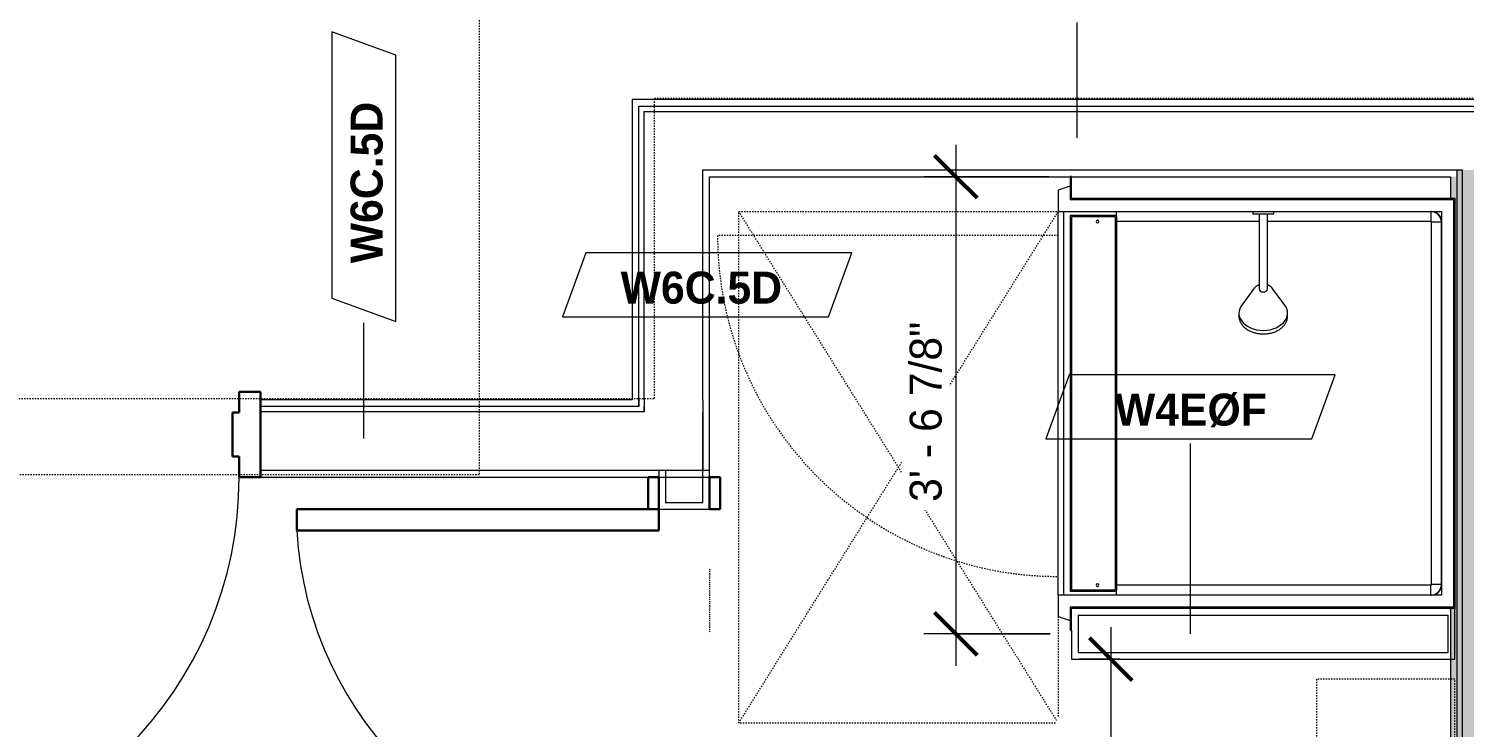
# Model space of a CAD drawing. Header units: inches. Extents: x -4010 to -1814, y 9846 to 12241.
# Drawn here: x -3476.7 to -3341.9, y 10321.7 to 10387.3 of the extents above; entities that cross this region are included whole.
import ezdxf

# ---------------------------------------------------------------- set-up
doc = ezdxf.new("R2010")
doc.units = ezdxf.units.IN
doc.header["$MEASUREMENT"] = 0
for name, pattern in [('Dash', [0.25, 0.125, -0.125]), ('Dash 3_32_', [0.1875, 0.09375, -0.09375]), ('Dash_2_', [0.25, 0.125, -0.125])]:
    doc.linetypes.add(name, pattern=pattern)
for name, color, linetype, lineweight in [('0-1', 7, 'Continuous', 5), ('0-2', 7, 'Continuous', 9), ('A-ANNO-DIMS', 211, 'Continuous', 9), ('A-ANNO-DIMS-32', 211, 'Continuous', 9), ('A-DETL-1', 90, 'Dash 3_32_', 18), ('A-DOOR-1', 7, 'Continuous', 9), ('A-DOOR-2', 10, 'Continuous', 30), ('A-DOOR-3', 31, 'Continuous', 9), ('A-DOOR-4', 31, 'Continuous', 30), ('A-DOOR-FRAM-2', 10, 'Continuous', 30), ('A-DOOR-FRAM-3', 31, 'Continuous', 30), ('A-GENM', 5, 'Continuous', 9), ('A-GENM-HDLN', 13, 'Dash', 9), ('A-WALL', 113, 'Continuous', 18), ('A-WALL-2', 250, 'Continuous', 18), ('A-WALL-3', 113, 'Continuous', 9), ('A-WALL-IDEN', 211, 'Continuous', 9), ('G-ANNO-SYMB-4', 111, 'Dash_2_', 9), ('I-WALL-1', 21, 'Continuous', 18), ('I-WALL-2', 241, 'Continuous', 5), ('I-WALL-3', 7, 'Continuous', 9), ('I-WALL-4', 2, 'Continuous', 9), ('P-SANR-FIXT', 6, 'Continuous', 9), ('P-SANR-FIXT-HDLN', 131, 'Dash', 9), ('Q-CASE', 31, 'Continuous', 9), ('Q-CASE-3', 31, 'Dash', 9)]:
    doc.layers.add(name, color=color, linetype=linetype, lineweight=lineweight)
doc.styles.add('Century Gothic', font='ufonts.com_century-gothic.ttf', dxfattribs={"height": 3})
doc.styles.add('Century Gothic_B_1', font='GOTHICB.TTF', dxfattribs={"height": 3})
doc.dimstyles.new('OD_1__HACK_2', dxfattribs={"dimscale": 12, "dimtxt": 3.132505, "dimasz": 0.333333, "dimexe": 0.25, "dimexo": 0.166667, "dimgap": 0.041667, "dimtad": 1, "dimdec": 4, "dimrnd": 0.0625, "dimzin": 3, "dimdsep": 46, "dimlunit": 4, "dimtxsty": 'Century Gothic', "dimblk1": 'OBLIQUE', "dimblk2": 'OBLIQUE', "dimsah": 1, "dimcen": 0.09, "dimdle": 0.25, "dimazin": 0, "dimtfac": 1, "dimtdec": 4, "dimtix": 1, "dimtmove": 0, "dimatfit": 3, "dimfxl": 1, "dimtvp": 1, "dimtfill": 1, "dimfrac": 2, "dimtolj": 1, "dimtzin": 0, "dimarcsym": 2})
doc.dimstyles.new('OD_1__HACK_2_1', dxfattribs={"dimscale": 12, "dimtxt": 3.132505, "dimasz": 0.333333, "dimexe": 0.25, "dimexo": 0.166667, "dimgap": 0.041667, "dimtad": 1, "dimdec": 4, "dimrnd": 0.0625, "dimzin": 3, "dimdsep": 46, "dimlunit": 4, "dimtxsty": 'Century Gothic', "dimblk1": 'OBLIQUE', "dimblk2": 'OBLIQUE', "dimsah": 1, "dimcen": 0.09, "dimdle": 0.25, "dimazin": 0, "dimtfac": 1, "dimtdec": 4, "dimtix": 1, "dimtmove": 0, "dimatfit": 3, "dimfxl": 1, "dimtvp": 1, "dimtfill": 1, "dimfrac": 2, "dimtolj": 1, "dimtzin": 0, "dimarcsym": 2})

# ---------------------------------------------------------------- blocks, each defined once
blk = doc.blocks.new('HOLLOW METAL - UNIT DOOR-2191978-UNIT PLANS - 1ST FLOOR')
at = {"layer": 'A-DOOR-1'}
blk.add_arc((18, 3.875), 36, 90, 180, dxfattribs=at)
at = {"layer": 'A-DOOR-2'}
for p, q in [((18, 39.875), (16.25, 39.875)), ((16.25, 39.875), (16.25, 3.875)), ((18, 3.875), (18, 39.875)), ((16.25, 3.875), (18, 3.875))]:
    blk.add_line(p, q, dxfattribs=at)
at = {"layer": 'A-DOOR-FRAM-2'}
for p, q in [((-18, 3.875), (-20, 3.875)), ((-20, 3.875), (-20, -4.125)), ((-18, 1.9375), (-18, 3.875)), ((18, 3.875), (18, 1.9375)), ((20, 3.875), (18, 3.875)), ((20, -4.125), (20, 3.875)), ((-17.375, 1.9375), (-18, 1.9375)), ((-17.375, -2.1875), (-17.375, 1.9375)), ((18, 1.9375), (17.375, 1.9375)), ((17.375, 1.9375), (17.375, -2.1875)), ((-18, -4.125), (-18, -2.1875)), ((-18, -2.1875), (-17.375, -2.1875)), ((17.375, -2.1875), (18, -2.1875)), ((18, -2.1875), (18, -4.125)), ((-20, -4.125), (-18, -4.125)), ((18, -4.125), (20, -4.125))]:
    blk.add_line(p, q, dxfattribs=at)
blk = doc.blocks.new('CTR - 1st Phase - Common Walls_rvt-1-UNIT PLANS - 1ST FLOOR')
at = {"layer": 'I-WALL-1'}
blk.add_hatch(color=256, dxfattribs=at).paths.add_polyline_path([(-3343.16, 10017.09), (-3342.54, 10017.09), (-3342.54, 10373.41), (-3343.16, 10373.41), (-3343.16, 10371.39), (-3342.76, 10371.39), (-3342.76, 10332.89), (-3343.16, 10332.89), (-3343.16, 10294.6), (-3342.76, 10294.6), (-3342.76, 10246.6), (-3343.16, 10246.6), (-3343.16, 10145.58)], flags=0)
at = {"layer": 'I-WALL-2'}
for points in [[(-3342.04, 10017.09), (-3342.04, 10374.04), (-3342.54, 10374.04), (-3342.54, 10017.09)], [(-3336.54, 10017.09), (-3336.54, 10374.04), (-3342.04, 10374.04), (-3342.04, 10017.09)]]:
    blk.add_hatch(color=256, dxfattribs=at).paths.add_polyline_path(points, flags=0)
at = {"layer": 'A-WALL-2'}
for p, q in [((-3419.38, 10352.46), (-3419.38, 10380.04)), ((-3419.38, 10380.04), (-3418.88, 10380.04)), ((-3418.88, 10380.04), (-3412.76, 10380.04)), ((-3412.76, 10380.04), (-3207.1, 10380.04)), ((-3418.88, 10352.46), (-3418.88, 10379.54)), ((-3418.88, 10379.54), (-3413.38, 10379.54)), ((-3413.38, 10379.54), (-3412.76, 10379.54)), ((-3412.76, 10379.54), (-3207.1, 10379.54)), ((-3413.38, 10352.46), (-3413.38, 10374.04)), ((-3413.38, 10374.04), (-3412.76, 10374.04)), ((-3412.76, 10374.04), (-3342.54, 10374.04)), ((-3342.54, 10374.04), (-3342.04, 10374.04)), ((-3342.54, 10373.41), (-3342.54, 10374.04)), ((-3342.54, 10374.04), (-3342.04, 10374.04)), ((-3342.54, 10017.09), (-3342.54, 10373.41)), ((-3342.04, 10373.41), (-3342.04, 10374.04)), ((-3342.04, 10017.09), (-3342.04, 10373.41)), ((-3419.38, 10351.84), (-3454.92, 10351.84)), ((-3419.38, 10352.46), (-3419.38, 10351.84)), ((-3419.38, 10351.84), (-3419.38, 10352.46)), ((-3418.88, 10352.46), (-3418.88, 10351.84)), ((-3418.88, 10351.84), (-3418.88, 10351.34)), ((-3418.88, 10351.34), (-3418.88, 10351.84)), ((-3413.38, 10352.46), (-3413.38, 10351.84)), ((-3413.38, 10351.84), (-3413.38, 10351.34)), ((-3418.88, 10351.34), (-3454.92, 10351.34)), ((-3413.38, 10351.34), (-3413.38, 10345.84)), ((-3413.38, 10345.84), (-3413.38, 10351.34)), ((-3413.38, 10345.84), (-3454.92, 10345.84))]:
    blk.add_line(p, q, dxfattribs=at)
at = {"layer": 'I-WALL-3'}
for p, q in [((-3420.01, 10380.66), (-3420.01, 10352.46)), ((-3419.38, 10380.66), (-3420.01, 10380.66)), ((-3412.76, 10380.66), (-3419.38, 10380.66)), ((-3207.1, 10380.66), (-3412.76, 10380.66)), ((-3412.76, 10352.46), (-3412.76, 10373.41)), ((-3412.76, 10373.41), (-3378.88, 10373.41)), ((-3378.76, 10373.41), (-3343.16, 10373.41)), ((-3343.16, 10373.41), (-3343.16, 10371.39)), ((-3420.01, 10352.46), (-3454.92, 10352.46)), ((-3412.76, 10345.84), (-3412.76, 10352.46)), ((-3454.92, 10345.21), (-3412.76, 10345.21)), ((-3412.76, 10345.21), (-3412.76, 10345.84)), ((-3343.16, 10332.89), (-3343.16, 10294.6))]:
    blk.add_line(p, q, dxfattribs=at)
at = {"layer": '0-2', "rotation": 180}
blk.add_blockref('HOLLOW METAL - UNIT DOOR-2191978-UNIT PLANS - 1ST FLOOR', (-3474.92, 10349.09), dxfattribs=at)
blk = doc.blocks.new('ADA Clearances - 30_x48_-1721104-UNIT PLANS - 1ST FLOOR')
at = {"layer": 'A-GENM-HDLN'}
for p, q in [((15, 24), (-15, -24)), ((-15, 24), (15, -24)), ((-15, 14), (-15, 24)), ((-15, 24), (15, 24)), ((15, 24), (15, -24)), ((15, -24), (-15, -24))]:
    blk.add_line(p, q, dxfattribs=at)
blk = doc.blocks.new('300 Series Wall Hung Cabinet_326 - 30_-2909952-UNIT PLANS - 1ST FLOOR')
at = {"layer": 'Q-CASE'}
for p, q in [((-2.5, -13.19), (-2.01, -13.19)), ((-2.5, -13.19), (-2.5, -14.69)), ((-2.01, -14.69), (-2.01, -13.19)), ((2, -13.19), (2.49, -13.19)), ((2, -13.19), (2, -14.69)), ((2.49, -14.69), (2.49, -13.19)), ((-2.5, -14.69), (-2.01, -14.69)), ((2, -14.69), (2.49, -14.69))]:
    blk.add_line(p, q, dxfattribs=at)
at = {"layer": 'Q-CASE-3'}
for p, q in [((15, -0.19), (-15, -0.19)), ((-15, -0.19), (-15, -13.19)), ((15, -13.19), (15, -0.19)), ((-15, -13.19), (15, -13.19))]:
    blk.add_line(p, q, dxfattribs=at)
blk = doc.blocks.new('SWING - SINGLE - FLUSH - 2-10 x 6-8 - PRIVACY-3199407-UNIT PLANS - 1ST FLOOR')
at = {"layer": 'A-DOOR-3'}
blk.add_arc((17, 2.37), 34.07, 93.3657, 180, dxfattribs=at)
at = {"layer": 'A-DOOR-4'}
for p, q in [((15, 2.37), (15, 36.38)), ((17, 36.38), (15, 36.38)), ((17, 2.37), (17, 36.38)), ((17, 2.37), (15, 2.37))]:
    blk.add_line(p, q, dxfattribs=at)
at = {"layer": 'A-DOOR-FRAM-3'}
for p, q in [((-17, 3.37), (-20, 3.37)), ((-20, 3.37), (-20, 2.37)), ((-17, 2.37), (-17, 3.37)), ((20, 3.37), (17, 3.37)), ((17, 3.37), (17, 2.37)), ((20, 2.37), (20, 3.37)), ((-20, 2.37), (-17, 2.37)), ((17, 2.37), (20, 2.37)), ((-17, -2.38), (-20, -2.38)), ((-20, -2.38), (-20, -3.38)), ((-17, -3.38), (-17, -2.38)), ((20, -2.38), (17, -2.38)), ((17, -2.38), (17, -3.38)), ((20, -3.38), (20, -2.38)), ((-20, -3.38), (-17, -3.38)), ((17, -3.38), (20, -3.38))]:
    blk.add_line(p, q, dxfattribs=at)
blk = doc.blocks.new('4LBS24238A75FTB_V2 - 4LBS24238A75FTB_V2-3755113-UNIT PLANS - 1ST FLOOR')
at = {"layer": 'P-SANR-FIXT'}
for p, q in [((-0.75, 37.75), (-1.13, 36.62)), ((1.25, 37.75), (-0.75, 37.75)), ((1.25, 37.75), (37.25, 37.75)), ((1.25, 37.25), (1.25, 37.75)), ((1.25, 1.75), (1.25, 37.75)), ((37.25, 37.75), (37.25, 37.25)), ((39.25, 37.75), (37.25, 37.75)), ((37.25, 37.75), (37.25, 19.48)), ((39.63, 36.62), (39.25, 37.75)), ((0.12, 36.62), (-2.02, 36.62)), ((-2.02, 36.62), (-2.02, 36.5)), ((-2.02, 36.5), (0, 36.5)), ((0, 0.5), (0, 36.5)), ((0.12, 0.63), (0.12, 36.62)), ((37.25, 37.25), (1.25, 37.25)), ((1.62, 36.62), (1.62, 32.27)), ((36.88, 36.62), (1.62, 36.62)), ((36.75, 36.5), (1.75, 36.5)), ((1.75, 36.5), (1.75, 32.38)), ((36.75, 32.38), (36.75, 36.5)), ((36.88, 32.27), (36.88, 36.62)), ((40.52, 36.62), (38.38, 36.62)), ((38.38, 36.62), (38.38, 0.63)), ((38.5, 36.5), (38.5, 0.5)), ((38.5, 36.5), (40.52, 36.5)), ((40.52, 36.5), (40.52, 36.62)), ((1.75, 32.38), (36.75, 32.38)), ((2.2, 2.75), (2.2, 32.27)), ((36.3, 32.27), (2.2, 32.27)), ((36.3, 18.89), (36.3, 32.27)), ((36.3, 2.75), (36.3, 18.11)), ((37.25, 17.52), (37.25, 1.75)), ((2.25, 2.7), (36.25, 2.7)), ((37.25, 1.75), (1.25, 1.75)), ((1.28, 2.51), (1.3, 2.43)), ((1.4, 2.23), (1.42, 2.2)), ((1.51, 2.08), (1.58, 2.01)), ((1.7, 1.92), (1.73, 1.9)), ((1.93, 1.8), (2.01, 1.78)), ((2.25, 1.75), (2.25, 1.77)), ((2.25, 1.77), (36.25, 1.77)), ((36.25, 1.75), (36.25, 1.77)), ((36.49, 1.78), (36.57, 1.8)), ((36.77, 1.9), (36.8, 1.92)), ((36.92, 2.01), (36.99, 2.08)), ((37.08, 2.2), (37.1, 2.23)), ((37.2, 2.43), (37.22, 2.51)), ((38.5, 0.5), (0, 0.5)), ((38.38, 0.63), (0.12, 0.63))]:
    blk.add_line(p, q, dxfattribs=at)
for centre, radius, start, end in [((2.2, 34.06), 0.125, 0, 180), ((2.2, 34.06), 0.125, 180, 0), ((36.3, 34.06), 0.125, 0, 180), ((36.3, 34.06), 0.125, 180, 0), ((2.25, 2.75), 1, 180, 270), ((36.25, 2.75), 1, 270, 0)]:
    blk.add_arc(centre, radius, start, end, dxfattribs=at)
for centre, major_axis, start_param, end_param in [((2.2, 32.28), (-0.95, 0), 0, 1.570796), ((36.3, 32.28), (0.95, 0), 4.712389, 6.283185)]:
    blk.add_ellipse(centre, major_axis=major_axis, ratio=0.019505, start_param=start_param, end_param=end_param, dxfattribs=at)
for points, knots in [([(1.25, 2.77), (1.25, 2.77), (1.27, 2.76), (1.4, 2.76), (1.64, 2.75), (1.95, 2.75), (2.12, 2.75), (2.2, 2.75)], [-1, -1, -1, -1, -0.833333, -0.666667, -0.333333, -0.166667, 0, 0, 0, 0]), ([(1.25, 2.77), (1.25, 2.7), (1.26, 2.57), (1.34, 2.32), (1.52, 2.04), (1.8, 1.86), (2.05, 1.78), (2.18, 1.77), (2.25, 1.77)], [-1, -1, -1, -1, -0.875, -0.75, -0.5, -0.25, -0.125, 0, 0, 0, 0]), ([(2.2, 2.75), (2.2, 2.74), (2.2, 2.74), (2.2, 2.73), (2.21, 2.72), (2.21, 2.72), (2.22, 2.71), (2.23, 2.71), (2.24, 2.7), (2.24, 2.7), (2.25, 2.7), (2.25, 2.7)], [-1, -1, -1, -1, -0.833333, -0.75, -0.666667, -0.583333, -0.416667, -0.291667, -0.208333, -0.083333, 0, 0, 0, 0]), ([(36.25, 1.77), (36.32, 1.77), (36.45, 1.78), (36.7, 1.86), (36.98, 2.04), (37.16, 2.32), (37.24, 2.57), (37.25, 2.7), (37.25, 2.77)], [-1, -1, -1, -1, -0.875, -0.75, -0.5, -0.25, -0.125, 0, 0, 0, 0]), ([(36.25, 2.7), (36.26, 2.7), (36.26, 2.7), (36.27, 2.7), (36.28, 2.71), (36.28, 2.71), (36.29, 2.72), (36.29, 2.73), (36.3, 2.74), (36.3, 2.74), (36.3, 2.75), (36.3, 2.75)], [-1, -1, -1, -1, -0.833333, -0.75, -0.666667, -0.583333, -0.416667, -0.291667, -0.208333, -0.083333, 0, 0, 0, 0]), ([(36.25, 1.8), (36.25, 1.82), (36.25, 1.91), (36.25, 2.14), (36.25, 2.45), (36.25, 2.62), (36.25, 2.7)], [-0.8333333, -0.8333333, -0.8333333, -0.8333333, -0.6666667, -0.3333333, -0.1666667, 0, 0, 0, 0]), ([(1.59, 2), (1.54, 2.04), (1.47, 2.12), (1.41, 2.21), (1.38, 2.25)], [0.4611793, 0.4611793, 0.4611793, 0.4611793, 0.5714286, 0.6665731, 0.6665731, 0.6665731, 0.6665731]), ([(2.25, 1.75), (2.17, 1.75), (2.03, 1.77), (1.86, 1.82), (1.77, 1.87), (1.75, 1.88)], [0, 0, 0, 0, 0.1428571, 0.2857143, 0.3333068, 0.3333068, 0.3333068, 0.3333068]), ([(36.75, 1.88), (36.7, 1.85), (36.59, 1.8), (36.42, 1.76), (36.31, 1.75), (36.25, 1.75)], [0.6666667, 0.6666667, 0.6666667, 0.6666667, 0.7857143, 0.8928571, 1, 1, 1, 1]), ([(37.01, 2.1), (36.97, 2.05), (36.89, 1.97), (36.79, 1.91), (36.75, 1.88)], [0.4475924, 0.4475924, 0.4475924, 0.4475924, 0.5714286, 0.6665731, 0.6665731, 0.6665731, 0.6665731]), ([(37.19, 2.42), (37.18, 2.38), (37.16, 2.33), (37.13, 2.27), (37.12, 2.25)], [0.2174647, 0.2174647, 0.2174647, 0.2174647, 0.2857143, 0.3333068, 0.3333068, 0.3333068, 0.3333068])]:
    blk.add_open_spline(points, degree=3, knots=knots, dxfattribs=at)
for points in [[(1.25, 2.71), (1.25, 2.72), (1.25, 2.74), (1.25, 2.75)], [(2.25, 1.8), (2.25, 1.82), (2.25, 1.88), (2.25, 2.03), (2.25, 2.22), (2.25, 2.45), (2.25, 2.62), (2.25, 2.7)], [(37.25, 2.77), (37.25, 2.77), (37.23, 2.76), (37.13, 2.76), (36.98, 2.76), (36.78, 2.75), (36.55, 2.75), (36.38, 2.75), (36.3, 2.75)], [(37.25, 2.75), (37.25, 2.72), (37.25, 2.7), (37.25, 2.67)], [(1.38, 2.25), (1.37, 2.27), (1.36, 2.3), (1.35, 2.32)], [(1.75, 1.88), (1.71, 1.91), (1.67, 1.94), (1.63, 1.97)], [(37.12, 2.25), (37.09, 2.21), (37.07, 2.18), (37.04, 2.14)]]:
    blk.add_open_spline(points, degree=3, dxfattribs=at)
at = {"layer": 'P-SANR-FIXT-HDLN'}
blk.add_line((35, 37.75), (35, 69.75), dxfattribs=at)
blk.add_arc((35, 37.75), 32, 90, 180, dxfattribs=at)
blk = doc.blocks.new('Shower Head - Shower Head-3265626-UNIT PLANS - 1ST FLOOR')
at = {"layer": 'P-SANR-FIXT'}
for p, q in [((-0.98, 0), (-0.98, -0.26)), ((-0.98, 0), (0.98, 0)), ((0.98, -0.26), (0.98, 0)), ((0.98, -0.26), (-0.98, -0.26)), ((-0.39, -0.26), (-0.39, -1)), ((0.39, -1), (0.39, -0.26)), ((-0.39, -6.01), (-0.39, -7.27)), ((0.39, -7.27), (0.39, -6.01)), ((-0.84, -7.19), (-2.02, -8.78)), ((2.02, -8.78), (0.84, -7.19)), ((-2.28, -9.54), (-2.28, -9.81)), ((2.28, -9.81), (2.28, -9.54))]:
    blk.add_line(p, q, dxfattribs=at)
at = {"layer": 'P-SANR-FIXT', "flags": 128}
for points in [[(-0.39, -1), (-0.39, -1.29), (-0.39, -1.57), (-0.39, -1.85), (-0.39, -2.13), (-0.39, -2.41), (-0.39, -2.69), (-0.39, -2.96), (-0.39, -3.23), (-0.39, -3.5), (-0.39, -3.76), (-0.39, -4.02), (-0.39, -4.27), (-0.39, -4.52), (-0.39, -4.77), (-0.39, -5), (-0.39, -5.23), (-0.39, -5.46), (-0.39, -5.67), (-0.39, -5.88), (-0.39, -6.01)], [(0.39, -6.01), (0.39, -5.81), (0.39, -5.6), (0.39, -5.38), (0.39, -5.15), (0.39, -4.92), (0.39, -4.68), (0.39, -4.43), (0.39, -4.18), (0.39, -3.93), (0.39, -3.67), (0.39, -3.4), (0.39, -3.13), (0.39, -2.86), (0.39, -2.59), (0.39, -2.31), (0.39, -2.03), (0.39, -1.75), (0.39, -1.46), (0.39, -1.18), (0.39, -1)], [(-0.39, -6.87), (-0.43, -6.88), (-0.46, -6.9), (-0.49, -6.91), (-0.52, -6.93), (-0.55, -6.94), (-0.58, -6.96), (-0.61, -6.98), (-0.64, -7), (-0.67, -7.03), (-0.7, -7.05), (-0.73, -7.07), (-0.76, -7.1), (-0.78, -7.13), (-0.81, -7.16), (-0.83, -7.19), (-0.84, -7.19)], [(0.84, -7.19), (0.81, -7.16), (0.79, -7.13), (0.76, -7.1), (0.73, -7.08), (0.7, -7.05), (0.68, -7.03), (0.65, -7.01), (0.62, -6.98), (0.59, -6.97), (0.56, -6.95), (0.53, -6.93), (0.49, -6.91), (0.46, -6.9), (0.43, -6.89), (0.4, -6.87)], [(-2.28, -9.81), (-2.28, -9.88), (-2.28, -9.95), (-2.27, -10.02), (-2.25, -10.09), (-2.24, -10.16), (-2.21, -10.23), (-2.19, -10.3), (-2.16, -10.36), (-2.13, -10.43), (-2.09, -10.49), (-2.05, -10.55), (-2.01, -10.61), (-1.97, -10.67), (-1.92, -10.73), (-1.86, -10.79), (-1.81, -10.84), (-1.75, -10.89), (-1.69, -10.94), (-1.63, -10.99), (-1.57, -11.04), (-1.5, -11.08), (-1.43, -11.12), (-1.36, -11.16), (-1.28, -11.2), (-1.21, -11.24), (-1.13, -11.27), (-1.05, -11.3), (-0.97, -11.33), (-0.89, -11.36), (-0.81, -11.38), (-0.72, -11.4), (-0.64, -11.42), (-0.55, -11.44), (-0.47, -11.45), (-0.38, -11.46), (-0.29, -11.47), (-0.2, -11.48), (-0.11, -11.49), (-0.02, -11.49), (0, -11.49)], [(0, -11.49), (0.09, -11.49), (0.18, -11.48), (0.27, -11.48), (0.35, -11.47), (0.44, -11.46), (0.53, -11.44), (0.62, -11.43), (0.7, -11.41), (0.79, -11.39), (0.87, -11.36), (0.95, -11.34), (1.03, -11.31), (1.11, -11.28), (1.19, -11.25), (1.26, -11.21), (1.34, -11.17), (1.41, -11.13), (1.48, -11.09), (1.55, -11.05), (1.61, -11), (1.68, -10.95), (1.74, -10.9), (1.8, -10.85), (1.85, -10.8), (1.9, -10.74), (1.95, -10.69), (2, -10.63), (2.04, -10.57), (2.08, -10.51), (2.12, -10.44), (2.15, -10.38), (2.18, -10.31), (2.21, -10.25), (2.23, -10.18), (2.25, -10.11), (2.26, -10.04), (2.27, -9.97), (2.28, -9.9), (2.28, -9.83), (2.28, -9.81)]]:
    blk.add_lwpolyline(points, dxfattribs=at)
at = {"layer": 'P-SANR-FIXT'}
for centre, major_axis, start_param, end_param in [((0, -7.27), (0.394, 0), 3.141593, 4.712389), ((0, -7.27), (-0.394, 0), 1.570796, 3.141593), ((0, -9.54), (2.28, 0), 2.468394, 4.712389), ((0, -9.54), (-2.28, 0), 1.570796, 3.814791)]:
    blk.add_ellipse(centre, major_axis=major_axis, ratio=0.707107, start_param=start_param, end_param=end_param, dxfattribs=at)
blk = doc.blocks.new('DIMBLOCK110-UNIT PLANS - 1ST FLOOR')
at = {"layer": 'A-ANNO-DIMS-32'}
for p, q in [((-3326.21, 10377.04), (-3326.21, 10241.04)), ((-3325.38, 10374.04), (-3329.21, 10374.04)), ((-3326.21, 10374.04), (-3325.38, 10374.04)), ((-3340.76, 10244.04), (-3323.21, 10244.04)), ((-3326.21, 10244.04), (-3340.76, 10244.04))]:
    blk.add_line(p, q, dxfattribs=at)
at = {"layer": 'A-ANNO-DIMS-32', "lineweight": 50}
for p, q in [((-3326.21, 10374.04), (-3328.21, 10376.04)), ((-3326.21, 10374.04), (-3324.21, 10372.04)), ((-3326.21, 10244.04), (-3328.21, 10246.04)), ((-3326.21, 10244.04), (-3324.21, 10242.04))]:
    blk.add_line(p, q, dxfattribs=at)
at = {"layer": 'A-ANNO-DIMS-32', "color": 0, "insert": (-3330.56, 10301.46), "char_height": 3, "width": 18.1984, "attachment_point": 1, "rotation": 90, "line_spacing_factor": 0.984502, "style": 'Century Gothic', "bg_fill": 3, "box_fill_scale": 1.25, "bg_fill_color": 256, "bg_fill_true_color": 13158600, "bg_fill_transparency": 0}
blk.add_mtext('10\' - 10"', dxfattribs=at)
blk = doc.blocks.new('_Oblique')
at = {"color": 0, "linetype": 'ByBlock', "lineweight": -2}
blk.add_line((-0.5, -0.5), (0.5, 0.5), dxfattribs=at)
blk = doc.blocks.new('DIMBLOCK352-UNIT PLANS - 1ST FLOOR')
at = {"layer": 'A-ANNO-DIMS-32', "lineweight": 50}
for p, q in [((-3375.07, 10328.14), (-3377.07, 10330.14)), ((-3375.07, 10328.14), (-3373.07, 10326.14)), ((-3375.07, 10294.6), (-3377.07, 10296.6)), ((-3375.07, 10294.6), (-3373.07, 10292.6))]:
    blk.add_line(p, q, dxfattribs=at)
at = {"layer": 'A-ANNO-DIMS-32'}
for p, q in [((-3375.07, 10331.14), (-3375.07, 10291.6)), ((-3374.24, 10328.14), (-3378.07, 10328.14)), ((-3375.07, 10328.14), (-3374.24, 10328.14)), ((-3368.76, 10294.6), (-3378.07, 10294.6)), ((-3375.07, 10294.6), (-3368.76, 10294.6))]:
    blk.add_line(p, q, dxfattribs=at)
at = {"layer": 'A-ANNO-DIMS-32', "color": 0, "insert": (-3379.42, 10303.86), "char_height": 3, "width": 18.0194, "attachment_point": 1, "rotation": 90, "line_spacing_factor": 0.984502, "style": 'Century Gothic', "bg_fill": 3, "box_fill_scale": 1.25, "bg_fill_color": 256, "bg_fill_true_color": 13158600, "bg_fill_transparency": 0}
blk.add_mtext('33" MIN', dxfattribs=at)
blk = doc.blocks.new('DIMBLOCK371-UNIT PLANS - 1ST FLOOR')
at = {"layer": 'A-ANNO-DIMS-32'}
for p, q in [((-3389.62, 10376.41), (-3389.62, 10327.52)), ((-3380.88, 10373.41), (-3392.62, 10373.41)), ((-3389.62, 10373.41), (-3380.88, 10373.41)), ((-3380.76, 10330.52), (-3392.62, 10330.52)), ((-3389.62, 10330.52), (-3380.76, 10330.52))]:
    blk.add_line(p, q, dxfattribs=at)
at = {"layer": 'A-ANNO-DIMS-32', "lineweight": 50}
for p, q in [((-3389.62, 10373.41), (-3391.62, 10375.41)), ((-3389.62, 10373.41), (-3387.62, 10371.41)), ((-3389.62, 10330.52), (-3391.62, 10332.52)), ((-3389.62, 10330.52), (-3387.62, 10328.52))]:
    blk.add_line(p, q, dxfattribs=at)
at = {"layer": 'A-ANNO-DIMS-32', "color": 0, "insert": (-3393.96, 10342.89), "char_height": 3, "width": 21.7784, "attachment_point": 1, "rotation": 90, "line_spacing_factor": 0.984502, "style": 'Century Gothic', "bg_fill": 3, "box_fill_scale": 1.25, "bg_fill_color": 256, "bg_fill_true_color": 13158600, "bg_fill_transparency": 0}
blk.add_mtext('3\' - 6 7/8"', dxfattribs=at)
blk = doc.blocks.new('Wall Tag - Arch Wall-3956453-UNIT PLANS - 1ST FLOOR')
at = {"layer": 'A-WALL-IDEN'}
for p, q in [((-0.3561, 0.0937), (-0.4244, -0.0937)), ((0.4244, 0.0937), (-0.3561, 0.0937)), ((0.3561, -0.0937), (0.4244, 0.0937)), ((-0.4244, -0.0937), (0.3561, -0.0937))]:
    blk.add_line(p, q, dxfattribs=at)

msp = doc.modelspace()

# ---------------------------------------------------------------- linework, layer by layer
at = {"layer": 'A-DETL-1'}
msp.add_line((-3412.75665, 10336.5901), (-3412.75665, 10330.5901), dxfattribs=at)
at = {"layer": 'A-WALL'}
for p, q in [((-3416.88165, 10345.8394), (-3416.88165, 10342.8394)), ((-3413.38165, 10342.8394), (-3413.38165, 10345.8394)), ((-3416.88165, 10342.8394), (-3413.38165, 10342.8394)), ((-3378.13165, 10332.26549), (-3378.13165, 10328.76549)), ((-3378.13165, 10332.26549), (-3343.38165, 10332.26549)), ((-3343.38165, 10328.76549), (-3343.38165, 10332.26549)), ((-3378.13165, 10328.76549), (-3343.38165, 10328.76549))]:
    msp.add_line(p, q, dxfattribs=at)
at = {"layer": 'A-WALL-3'}
for p, q in [((-3412.75665, 10345.8394), (-3417.50665, 10345.8394)), ((-3417.50665, 10345.8394), (-3417.50665, 10342.2144)), ((-3412.75665, 10342.2144), (-3412.75665, 10345.8394)), ((-3417.50665, 10342.2144), (-3412.75665, 10342.2144))]:
    msp.add_line(p, q, dxfattribs=at)
at = {"layer": 'A-WALL-IDEN'}
msp.add_line((-3445.20757, 10348.8394), (-3445.20757, 10359.68255), dxfattribs=at)
at = {"layer": 'G-ANNO-SYMB-4'}
for p, q in [((-3434.39699, 10553.60832), (-3434.39699, 10345.42703)), ((-3417.92374, 10380.7894), (-3335.72374, 10380.7894)), ((-3417.92374, 10352.5894), (-3417.92374, 10380.7894)), ((-3861.5945, 10352.5894), (-3417.92374, 10352.5894)), ((-3434.39699, 10345.42703), (-3858.32959, 10345.42703))]:
    msp.add_line(p, q, dxfattribs=at)
at = {"layer": 'I-WALL-4'}
for p, q in [((-3342.75665, 10328.14049), (-3342.75665, 10332.89049)), ((-3378.75665, 10330.86658), (-3378.75665, 10328.14049)), ((-3378.75665, 10328.14049), (-3342.75665, 10328.14049))]:
    msp.add_line(p, q, dxfattribs=at)

# ---------------------------------------------------------------- block references
at = {"layer": '0-1'}
msp.add_blockref('CTR - 1st Phase - Common Walls_rvt-1-UNIT PLANS - 1ST FLOOR', (0, 0), dxfattribs=at)
at = {"layer": 'A-DOOR-3', "rotation": 90}
msp.add_blockref('SWING - SINGLE - FLUSH - 2-10 x 6-8 - PRIVACY-3199407-UNIT PLANS - 1ST FLOOR', (-3415.13165, 10325.2144), dxfattribs=at)
at = {"layer": 'A-GENM', "rotation": 180}
msp.add_blockref('ADA Clearances - 30_x48_-1721104-UNIT PLANS - 1ST FLOOR', (-3395.00665, 10346.14049), dxfattribs=at)
at = {"layer": 'A-WALL-IDEN', "xscale": 31.99999999999999, "yscale": 31.99999999999999, "zscale": 31.99999999999999, "rotation": 89.99999999999991}
msp.add_blockref('Wall Tag - Arch Wall-3956453-UNIT PLANS - 1ST FLOOR', (-3445.20757, 10373.41426), dxfattribs=at)
at = {"layer": 'A-WALL-IDEN', "xscale": 31.99999999999999, "yscale": 31.99999999999999, "zscale": 31.99999999999999}
msp.add_blockref('Wall Tag - Arch Wall-3956453-UNIT PLANS - 1ST FLOOR', (-3412.96363, 10363.2519), dxfattribs=at)
at = {"layer": 'P-SANR-FIXT', "rotation": 90.0000000002229}
msp.add_blockref('4LBS24238A75FTB_V2 - 4LBS24238A75FTB_V2-3755113-UNIT PLANS - 1ST FLOOR', (-3342.25665, 10332.89049), dxfattribs=at)
at = {"layer": 'P-SANR-FIXT'}
msp.add_blockref('Shower Head - Shower Head-3265626-UNIT PLANS - 1ST FLOOR', (-3360.75665, 10370.14049), dxfattribs=at)
at = {"layer": 'Q-CASE', "rotation": 270.0000000000009}
msp.add_blockref('300 Series Wall Hung Cabinet_326 - 30_-2909952-UNIT PLANS - 1ST FLOOR', (-3342.57374, 10311.24619), dxfattribs=at)

# ---------------------------------------------------------------- texts
at = {"layer": 'A-WALL-IDEN', "insert": (-3446.4551, 10365.27865), "char_height": 3, "width": 19.594, "attachment_point": 1, "rotation": 90, "style": 'Century Gothic_B_1'}
msp.add_mtext('W6C.5D', dxfattribs=at)
at = {"layer": 'A-WALL-IDEN', "char_height": 3, "attachment_point": 1, "style": 'Century Gothic_B_1'}
for s, insert, width in [('W6C.5D', (-3421.09924, 10364.49943), 19.594), ('W4EØF', (-3374.68663, 10353.05228), 17.069)]:
    msp.add_mtext(s, dxfattribs=dict(at, insert=insert, width=width))

# ---------------------------------------------------------------- next in the draw order: dimensions: what is measured, and where the dimension line sits
at = {"layer": 'A-ANNO-DIMS'}
dim = msp.add_linear_dim(base=(-3326.21144, 10244.0394), p1=(-3323.38301, 10374.0394), p2=(-3342.76124, 10244.0394), angle=90, dimstyle='OD_1__HACK_2', override={"dimpost": '<>', "dimfxl": 131.436355}, dxfattribs=at)
dim.commit()
dim.dimension.update_dxf_attribs({"geometry": 'DIMBLOCK110-UNIT PLANS - 1ST FLOOR', "text_midpoint": (-3328.2869, 10309.0394)})
dim = msp.add_linear_dim(base=(-3375.0702, 10294.6019), p1=(-3372.24177, 10328.14049), p2=(-3366.76124, 10294.6019), angle=90, text='33" MIN', dimstyle='OD_1__HACK_2_1', override={"dimpost": '<>', "dimfxl": 33.983427}, dxfattribs=at)
dim.commit()
dim.dimension.update_dxf_attribs({"geometry": 'DIMBLOCK352-UNIT PLANS - 1ST FLOOR', "text_midpoint": (-3377.14566, 10311.37119)})

# ---------------------------------------------------------------- next in the draw order: linework, layer by layer
at = {"layer": 'A-WALL-IDEN'}
msp.add_line((-3367.59039, 10330.51549), (-3367.59039, 10348.38673), dxfattribs=at)

# ---------------------------------------------------------------- next in the draw order: dimensions: what is measured, and where the dimension line sits
at = {"layer": 'A-ANNO-DIMS'}
dim = msp.add_linear_dim(base=(-3389.61824, 10330.51549), p1=(-3378.88165, 10373.4144), p2=(-3378.75665, 10330.51549), angle=90, dimstyle='OD_1__HACK_2_1', override={"dimpost": '<>', "dimfxl": 42.899091}, dxfattribs=at)
dim.commit()
dim.dimension.update_dxf_attribs({"geometry": 'DIMBLOCK371-UNIT PLANS - 1ST FLOOR', "text_midpoint": (-3391.85991, 10351.96494)})

# ---------------------------------------------------------------- next in the draw order: linework, layer by layer
at = {"layer": 'A-WALL-IDEN'}
msp.add_line((-3378.23139, 10377.0394), (-3378.23139, 10387.88255), dxfattribs=at)

# ---------------------------------------------------------------- next in the draw order: block references
at = {"layer": 'A-WALL-IDEN', "xscale": 31.99999999999999, "yscale": 31.99999999999999, "zscale": 31.99999999999999}
msp.add_blockref('Wall Tag - Arch Wall-3956453-UNIT PLANS - 1ST FLOOR', (-3367.59039, 10351.80474), dxfattribs=at)

doc.saveas('drawing.dxf')
